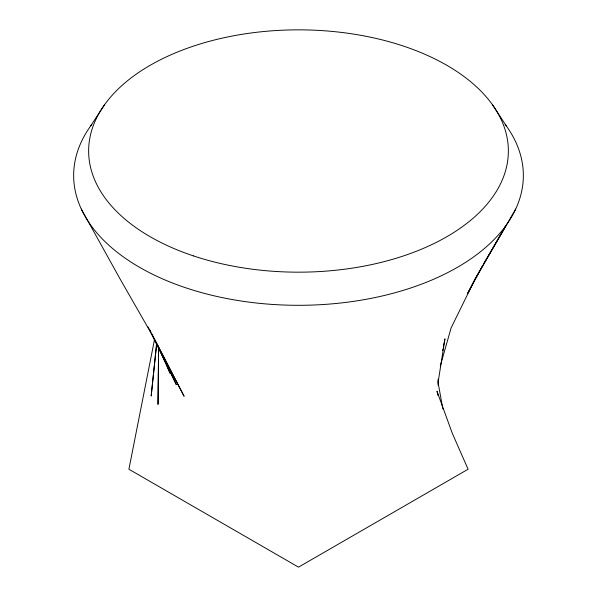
<?xml version="1.0" encoding="UTF-8"?>
<svg xmlns="http://www.w3.org/2000/svg" width="597" height="597" viewBox="0 0 597 597"><rect width="100%" height="100%" fill="white"/><g stroke="black" fill="none" stroke-linecap="round" stroke-linejoin="round"><path stroke-width="0.9" d="M158.586 348.014L158.011 404.445L158.504 359.984M158.541 356.275L158.63 347.939M438.131 379.17L438.146 385.356M156.63 343.29L151.168 396.05L156.713 343.663M442.653 350.588L443.004 348.782M443.362 346.969L444.952 338.827L438.071 382.573L442.862 408.93M154.474 339.745L128.907 469.235L298.5 567.15L468.093 469.235L452.31 433.34L436.982 391.244L438.146 395.721M440.258 366.103L451.116 327.88L475.13 279L483.01 265.105L467.69 293.44M467.854 292.717L475.13 279L506.234 225.166L483.473 264.307L515.689 209.092M90.766 125.81L104.617 104.647M492.383 104.647L506.234 125.81M81.311 209.092L119.669 278.247L152.369 335.342L184.122 396.296L151.616 333.439M149.907 330.134L150.757 331.79M148.086 326.887L176.324 384.669L167.839 366.23M157.518 345.036L170.033 373.162L165.272 361.148M163.511 357.536L165.205 361.872M438.347 379.722L438.444 385.296M505.196 124.392A224.853 129.818 0 0 1 298.5 305.306A224.853 129.818 0 0 1 91.804 124.392M193.57 255.941A209.86 121.161 0 0 0 508.36 151.011A209.86 121.161 0 0 0 193.57 46.081A209.86 121.161 0 0 0 193.57 255.941"/></g></svg>
